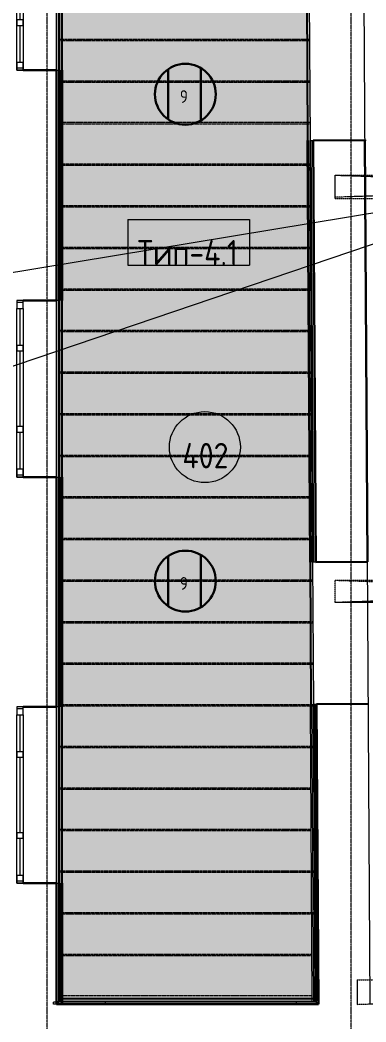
# Model space of a CAD drawing. Header units: millimetres. Extents: x -10051 to 73829, y -4843 to 44223.
# Drawn here: x 45582 to 48994, y 20421 to 30300 of the extents above; entities that cross this region are included whole.
import ezdxf

# ---------------------------------------------------------------- set-up
doc = ezdxf.new("R2010")
doc.units = ezdxf.units.MM
for name, pattern in [('ADSK_Линия сетки', [25, 20, -2.5, 0, -2.5]), ('ADSK_Штрих_ш3 п1_5', [4.5, 3, -1.5]), ('ADSK_Штрихпунктирная 2 точки_ш15 п1_5 п1_5 п1_5', [19.5, 15, -1.5, 0, -1.5, 0, -1.5])]:
    doc.linetypes.add(name, pattern=pattern)
for name, color, linetype, lineweight in [('_ Окна', 7, 'Continuous', 9), ('Аннотация', 7, 'Continuous', 20), ('Каркас', 7, 'Continuous', 18), ('Марки', 7, 'Continuous', 20), ('Марки помещений', 7, 'Continuous', 20), ('Окна', 7, 'Continuous', 9), ('Оси', 7, 'Continuous', 9), ('Потолки штриховка', 7, 'Continuous', 9), ('Стены внутренние', 7, 'Continuous', 18), ('Стены наружные', 7, 'Continuous', 18), ('Стены несущие', 7, 'Continuous', 30), ('Стены отделка', 7, 'Continuous', 30), ('Стены штриховка', 7, 'Continuous', 9)]:
    doc.layers.add(name, color=color, linetype=linetype, lineweight=lineweight)
doc.layers.add('Линии', color=7, linetype='Continuous', lineweight=9, true_color=0x00a600)
doc.styles.add('GOST Common_1', font='GOST_Common.ttf', dxfattribs={"width": 0.9, "height": 250})
doc.styles.add('GOST Common_4', font='GOST_Common.ttf', dxfattribs={"width": 0.9, "height": 200})
doc.styles.add('GOST Common_B', font='', dxfattribs={"width": 0.9, "height": 250})
doc.styles.get('GOST Common_B').set_extended_font_data('GOST Common', bold=True)

# ---------------------------------------------------------------- blocks, each defined once
blk = doc.blocks.new('окно трехпол с фрамугой - 1750-2320_h___нов_-6139341-План потолков 4-го этажа')
at = {"layer": '_ Окна', "lineweight": 18}
for p, q in [((-895, 75), (-895, 135)), ((-895, 135), (-815, 135)), ((-815, 135), (-815, 75)), ((-455, 75), (-455, 135)), ((-455, 135), (-395, 135)), ((-395, 135), (-395, 75)), ((395, 75), (395, 135)), ((395, 135), (455, 135)), ((455, 135), (455, 75)), ((815, 135), (815, 75)), ((895, 135), (815, 135)), ((895, 75), (895, 135)), ((-815, 75), (-895, 75)), ((-395, 75), (-455, 75)), ((455, 75), (395, 75)), ((815, 75), (895, 75))]:
    blk.add_line(p, q, dxfattribs=at)
at = {"layer": '_ Окна'}
for p, q in [((-875, 75), (-875, 135)), ((-815, 105), (-455, 105)), ((-395, 105), (395, 105)), ((455, 105), (815, 105)), ((875, 75), (875, 135))]:
    blk.add_line(p, q, dxfattribs=at)
at = {"layer": 'Окна'}
for p, q in [((-895, 135), (-895, 75)), ((-815, 135), (-895, 135)), ((-815, 135), (-455, 135)), ((-395, 135), (-455, 135)), ((-395, 135), (395, 135)), ((455, 135), (395, 135)), ((455, 135), (815, 135)), ((895, 135), (815, 135)), ((895, 75), (895, 135)), ((-895, 75), (-815, 75)), ((-455, 75), (-815, 75)), ((-455, 75), (-395, 75)), ((395, 75), (-395, 75)), ((395, 75), (455, 75)), ((815, 75), (455, 75)), ((815, 75), (895, 75))]:
    blk.add_line(p, q, dxfattribs=at)
blk = doc.blocks.new('окно трехпол с фрамугой - 1700-2320_h_ _нов_-6139333-План потолков 4-го этажа')
at = {"layer": '_ Окна', "lineweight": 18}
for p, q in [((-870, 75), (-870, 135)), ((-870, 135), (-790, 135)), ((-790, 135), (-790, 75)), ((-430, 75), (-430, 135)), ((-430, 135), (-370, 135)), ((-370, 135), (-370, 75)), ((370, 75), (370, 135)), ((370, 135), (430, 135)), ((430, 135), (430, 75)), ((790, 135), (790, 75)), ((870, 135), (790, 135)), ((870, 75), (870, 135)), ((-790, 75), (-870, 75)), ((-370, 75), (-430, 75)), ((430, 75), (370, 75)), ((790, 75), (870, 75))]:
    blk.add_line(p, q, dxfattribs=at)
at = {"layer": '_ Окна'}
for p, q in [((-850, 75), (-850, 135)), ((-790, 105), (-430, 105)), ((-370, 105), (370, 105)), ((430, 105), (790, 105)), ((850, 75), (850, 135))]:
    blk.add_line(p, q, dxfattribs=at)
at = {"layer": 'Окна'}
for p, q in [((-870, 135), (-870, 75)), ((-790, 135), (-870, 135)), ((-790, 135), (-430, 135)), ((-370, 135), (-430, 135)), ((-370, 135), (370, 135)), ((430, 135), (370, 135)), ((430, 135), (790, 135)), ((870, 135), (790, 135)), ((870, 75), (870, 135)), ((-870, 75), (-790, 75)), ((-430, 75), (-790, 75)), ((-430, 75), (-370, 75)), ((370, 75), (-370, 75)), ((370, 75), (430, 75)), ((790, 75), (430, 75)), ((790, 75), (870, 75))]:
    blk.add_line(p, q, dxfattribs=at)
blk = doc.blocks.new('окно трехпол с фрамугой - 1700-2320_h_ _нов_ ОК-26 Е30-6139325-План потолков 4-го этажа')
at = {"layer": '_ Окна', "lineweight": 18}
for p, q in [((-870, 75), (-870, 135)), ((-870, 135), (-790, 135)), ((-790, 135), (-790, 75)), ((-430, 75), (-430, 135)), ((-430, 135), (-370, 135)), ((-370, 135), (-370, 75)), ((370, 75), (370, 135)), ((370, 135), (430, 135)), ((430, 135), (430, 75)), ((790, 135), (790, 75)), ((870, 135), (790, 135)), ((870, 75), (870, 135)), ((-790, 75), (-870, 75)), ((-370, 75), (-430, 75)), ((430, 75), (370, 75)), ((790, 75), (870, 75))]:
    blk.add_line(p, q, dxfattribs=at)
at = {"layer": '_ Окна'}
for p, q in [((-850, 75), (-850, 135)), ((-790, 105), (-430, 105)), ((-370, 105), (370, 105)), ((430, 105), (790, 105)), ((850, 75), (850, 135))]:
    blk.add_line(p, q, dxfattribs=at)
at = {"layer": 'Окна'}
for p, q in [((-870, 135), (-870, 75)), ((-790, 135), (-870, 135)), ((-790, 135), (-430, 135)), ((-370, 135), (-430, 135)), ((-370, 135), (370, 135)), ((430, 135), (370, 135)), ((430, 135), (790, 135)), ((870, 135), (790, 135)), ((870, 75), (870, 135)), ((-870, 75), (-790, 75)), ((-430, 75), (-790, 75)), ((-430, 75), (-370, 75)), ((370, 75), (-370, 75)), ((370, 75), (430, 75)), ((790, 75), (430, 75)), ((790, 75), (870, 75))]:
    blk.add_line(p, q, dxfattribs=at)
blk = doc.blocks.new('ADSK_Марка_Потолок - ADSK_Марка и Смещение от уровня-155896-План потолков 4-го этажа')
at = {"layer": 'Марки'}
for p, q in [((-6, 4.5), (-6, 0)), ((-6, 4.5), (6, 4.5)), ((6, 4.5), (6, 0)), ((-6, 0), (6, 0))]:
    blk.add_line(p, q, dxfattribs=at)
blk = doc.blocks.new('ADSK_Марка_Помещение_ОдноЗначение - Номер-159740-План потолков 4-го этажа')
at = {"layer": 'Марки помещений'}
blk.add_circle((0, 0), 3.5, dxfattribs=at)

msp = doc.modelspace()

# ---------------------------------------------------------------- hatches: boundary and pattern name
at = {"layer": 'Потолки штриховка', "lineweight": 18}
h = msp.add_hatch(dxfattribs=at)
h.set_pattern_fill('FP_24', color=256, style=0, pattern_type=2)
h.set_pattern_definition([(0, (0, 762), (762, 76.2), [7.62, -373.38, 7.62, -373.38]), (0, (76.2, 91.44), (762, 76.2), [7.62, -220.98, 7.62, -525.78]), (0, (152.4, 106.68), (762, 76.2), [7.62, -68.58, 7.62, -678.18]), (0, (457.2, 60.96), (762, 76.2), [7.62, -220.98, 7.62, -525.78]), (0, (533.4, 45.72), (762, 76.2), [7.62, -68.58, 7.62, -678.18])])
h.paths.add_polyline_path([(48492.986, 20627.573), (48492.819, 20645.573), (48474.878, 20645.573), (48475.058, 20627.573), (48492.879, 20627.573)])
h.paths.add_polyline_path([(48494.998, 20625.573), (48494.879, 20627.573), (48492.986, 20627.573), (48494.986, 20625.584)])
h.paths.add_polyline_path([(45973.854, 20627.573), (45991.854, 20627.991), (45991.854, 20645.573), (45973.854, 20645.573), (45973.854, 20628.009)])
h.paths.add_polyline_path([(46947.544, 20627.573), (48464.986, 20627.573), (48464.878, 20645.573), (46001.854, 20645.573), (46001.854, 20627.573), (46420.189, 20627.573)])
h.paths.add_polyline_path([(48397.821, 36552.623), (48399.749, 36554.61), (48397.814, 36553.805), (48397.821, 36552.743)])
h.paths.add_polyline_path([(48492.819, 20655.573), (48397.821, 36552.623), (48379.82, 36552.623), (48475.492, 20655.573), (48487.491, 20655.573)])
h.paths.add_polyline_path([(48113.101, 20655.573), (48464.818, 20655.573), (48369.927, 36524.807), (46001.854, 36540.526), (46001.854, 20655.573), (46947.544, 20655.573)])
h.paths.add_polyline_path([(45973.854, 20655.573), (45991.854, 20655.573), (45991.854, 36540.592), (45973.854, 36540.712), (45973.854, 20677.753)])
h.paths.add_polyline_path([(48369.927, 36534.808), (48369.807, 36552.809), (46001.854, 36568.526), (46001.854, 36550.526), (48369.819, 36534.809)])
h.paths.add_polyline_path([(45973.854, 36568.712), (45971.854, 36570.593), (45971.854, 36568.725)])
h.paths.add_polyline_path([(45991.854, 36550.592), (45991.854, 36568.593), (45973.854, 36568.593), (45973.854, 36550.712), (45979.552, 36550.674)])

# ---------------------------------------------------------------- linework, layer by layer
at = {"layer": 'Аннотация'}
for p, q in [((50440.09, 28557.53), (44077.443, 26401.909)), ((50036.425, 28557.53), (44229.34, 27595.774))]:
    msp.add_line(p, q, dxfattribs=at)
at = {"layer": 'Каркас', "color": 8, "linetype": 'ADSK_Штрих_ш3 п1_5', "lineweight": 9, "true_color": 0x808080}
for p, q in [((45991.854, 30107.753), (45973.854, 30107.753)), ((45973.854, 30097.753), (45991.854, 30097.753)), ((48408.334, 30107.753), (46001.854, 30107.753)), ((46001.854, 30097.753), (48408.393, 30097.753)), ((48436.334, 30107.753), (48418.334, 30107.753)), ((48418.394, 30097.753), (48436.394, 30097.753)), ((45991.854, 29697.753), (45973.854, 29697.753)), ((45973.854, 29687.753), (45991.854, 29687.753)), ((48410.784, 29697.753), (46001.854, 29697.753)), ((46001.854, 29687.753), (48410.844, 29687.753)), ((48438.784, 29697.753), (48420.784, 29697.753)), ((48420.844, 29687.753), (48438.844, 29687.753)), ((45991.854, 29287.753), (45973.854, 29287.753)), ((45973.854, 29277.753), (45991.854, 29277.753)), ((48413.234, 29287.753), (46001.854, 29287.753)), ((46001.854, 29277.753), (48413.294, 29277.753)), ((48441.234, 29287.753), (48423.234, 29287.753)), ((48423.294, 29277.753), (48441.294, 29277.753)), ((45991.854, 28877.753), (45973.854, 28877.753)), ((45973.854, 28867.753), (45991.854, 28867.753)), ((48415.684, 28877.753), (46001.854, 28877.753)), ((46001.854, 28867.753), (48415.744, 28867.753)), ((48443.797, 28877.753), (48425.684, 28877.753)), ((48425.744, 28867.753), (48443.861, 28867.753)), ((45991.854, 28467.753), (45973.854, 28467.753)), ((45973.854, 28457.753), (45991.854, 28457.753)), ((48418.134, 28467.753), (46001.854, 28467.753)), ((46001.854, 28457.753), (48418.194, 28457.753)), ((48446.135, 28467.753), (48428.134, 28467.753)), ((48428.194, 28457.753), (48446.194, 28457.753)), ((45991.854, 28057.753), (45973.854, 28057.753)), ((48420.584, 28057.753), (46001.854, 28057.753)), ((48448.585, 28057.753), (48430.584, 28057.753)), ((45973.854, 28047.753), (45991.854, 28047.753)), ((46001.854, 28047.753), (48420.644, 28047.753)), ((48430.644, 28047.753), (48448.644, 28047.753)), ((45991.854, 27647.753), (45973.754, 27647.753)), ((45973.763, 27637.753), (45991.854, 27637.753)), ((48423.034, 27647.753), (46001.854, 27647.753)), ((46001.854, 27637.753), (48423.094, 27637.753)), ((48451.035, 27647.753), (48433.034, 27647.753)), ((48433.094, 27637.753), (48451.095, 27637.753)), ((45991.854, 27237.753), (45973.854, 27237.753)), ((45973.854, 27227.753), (45991.854, 27227.753)), ((48425.484, 27237.753), (46001.854, 27237.753)), ((46001.854, 27227.753), (48425.544, 27227.753)), ((48453.485, 27237.753), (48435.485, 27237.753)), ((48435.544, 27227.753), (48453.545, 27227.753)), ((45991.854, 26827.753), (45973.854, 26827.753)), ((45973.854, 26817.753), (45991.854, 26817.753)), ((48427.934, 26827.753), (46001.854, 26827.753)), ((46001.854, 26817.753), (48427.994, 26817.753)), ((48455.935, 26827.753), (48437.935, 26827.753)), ((48437.994, 26817.753), (48455.995, 26817.753)), ((45991.854, 26417.753), (45973.854, 26417.753)), ((45973.854, 26407.753), (45991.854, 26407.753)), ((48430.385, 26417.753), (46001.854, 26417.753)), ((46001.854, 26407.753), (48430.444, 26407.753)), ((48458.385, 26417.753), (48440.385, 26417.753)), ((48440.445, 26407.753), (48458.445, 26407.753)), ((45991.854, 26007.753), (45973.854, 26007.753)), ((45973.854, 25997.753), (45991.854, 25997.753)), ((48432.835, 26007.753), (46001.854, 26007.753)), ((46001.854, 25997.753), (48432.894, 25997.753)), ((48460.835, 26007.753), (48442.835, 26007.753)), ((48442.895, 25997.753), (48460.895, 25997.753)), ((45973.672, 25587.753), (45991.854, 25587.753)), ((45991.854, 25597.753), (45973.681, 25597.753)), ((48435.285, 25597.753), (46001.854, 25597.753)), ((46001.854, 25587.753), (48435.345, 25587.753)), ((48463.285, 25597.753), (48445.285, 25597.753)), ((48445.345, 25587.753), (48463.345, 25587.753)), ((45991.854, 25187.753), (45973.854, 25187.753)), ((45973.854, 25177.753), (45991.854, 25177.753)), ((48437.735, 25187.753), (46001.854, 25187.753)), ((46001.854, 25177.753), (48437.795, 25177.753)), ((48465.735, 25187.753), (48447.735, 25187.753)), ((48447.795, 25177.753), (48465.795, 25177.753)), ((45991.854, 24777.753), (45973.854, 24777.753)), ((45973.854, 24767.753), (45991.854, 24767.753)), ((48440.185, 24777.753), (46001.854, 24777.753)), ((46001.854, 24767.753), (48440.245, 24767.753)), ((48468.185, 24777.753), (48450.185, 24777.753)), ((48450.245, 24767.753), (48468.245, 24767.753)), ((45991.854, 24367.753), (45973.854, 24367.753)), ((45973.854, 24357.753), (45991.854, 24357.753)), ((48442.635, 24367.753), (46001.854, 24367.753)), ((46001.854, 24357.753), (48442.695, 24357.753)), ((48470.636, 24367.753), (48452.635, 24367.753)), ((48452.695, 24357.753), (48470.695, 24357.753)), ((45991.854, 23957.753), (45973.854, 23957.753)), ((45973.854, 23947.753), (45991.854, 23947.753)), ((48445.085, 23957.753), (46001.854, 23957.753)), ((46001.854, 23947.753), (48445.145, 23947.753)), ((48473.086, 23957.753), (48455.085, 23957.753)), ((48455.145, 23947.753), (48473.145, 23947.753)), ((45991.937, 23547.753), (45973.854, 23547.753)), ((45973.854, 23537.753), (45991.893, 23537.753)), ((48447.535, 23547.753), (46001.854, 23547.753)), ((46001.854, 23537.753), (48447.595, 23537.753)), ((48475.536, 23547.753), (48457.511, 23547.753)), ((48457.536, 23537.753), (48475.596, 23537.753)), ((45991.854, 23137.753), (45973.854, 23137.753)), ((45973.854, 23127.753), (45991.854, 23127.753)), ((48449.985, 23137.753), (46001.854, 23137.753)), ((46001.854, 23127.753), (48450.045, 23127.753)), ((48477.986, 23137.753), (48459.986, 23137.753)), ((48460.045, 23127.753), (48478.046, 23127.753)), ((45991.854, 22727.753), (45973.854, 22727.753)), ((48452.435, 22727.753), (46001.854, 22727.753)), ((48480.436, 22727.753), (48462.436, 22727.753)), ((45973.854, 22717.753), (45991.854, 22717.753)), ((46001.854, 22717.753), (48452.495, 22717.753)), ((48462.495, 22717.753), (48480.496, 22717.753)), ((45991.854, 22317.753), (45973.854, 22317.753)), ((45973.854, 22307.753), (45991.854, 22307.753)), ((48454.886, 22317.753), (46001.854, 22317.753)), ((46001.854, 22307.753), (48454.945, 22307.753)), ((48482.886, 22317.753), (48464.886, 22317.753)), ((48464.945, 22307.753), (48482.946, 22307.753)), ((45991.854, 21907.753), (45973.854, 21907.753)), ((45973.854, 21897.753), (45991.854, 21897.753)), ((48457.336, 21907.753), (46001.854, 21907.753)), ((46001.854, 21897.753), (48457.395, 21897.753)), ((48485.336, 21907.753), (48467.336, 21907.753)), ((48467.396, 21897.753), (48485.396, 21897.753)), ((45991.854, 21497.753), (45973.854, 21497.753)), ((45973.854, 21487.753), (45991.854, 21487.753)), ((48459.786, 21497.753), (46001.854, 21497.753)), ((46001.854, 21487.753), (48459.845, 21487.753)), ((48487.786, 21497.753), (48469.786, 21497.753)), ((48469.846, 21487.753), (48487.846, 21487.753)), ((45991.854, 21087.753), (45973.854, 21087.753)), ((45973.854, 21077.753), (45991.854, 21077.753)), ((48462.236, 21087.753), (46001.854, 21087.753)), ((46001.854, 21077.753), (48462.296, 21077.753)), ((48490.236, 21087.753), (48472.236, 21087.753)), ((48472.296, 21077.753), (48490.296, 21077.753)), ((45991.854, 20677.753), (45973.854, 20677.753)), ((48464.857, 20677.753), (46001.854, 20677.753)), ((48492.702, 20677.753), (48474.686, 20677.753))]:
    msp.add_line(p, q, dxfattribs=at)
at = {"layer": 'Линии', "color": 5, "lineweight": 30, "true_color": 0x0000ff}
for p, q in [((47044.092, 29815.943), (47044.092, 29319.563)), ((47364.092, 29308.801), (47364.092, 29826.705)), ((47044.092, 25015.943), (47044.092, 24519.563)), ((47364.092, 24508.801), (47364.092, 25026.705))]:
    msp.add_line(p, q, dxfattribs=at)
at = {"layer": 'Линии', "color": 7, "linetype": 'ADSK_Штрихпунктирная 2 точки_ш15 п1_5 п1_5 п1_5'}
for p, q in [((55138.737, 28771.89), (48689.761, 28551.89)), ((48689.761, 28540.09), (48689.761, 28770.09)), ((48689.761, 28770.09), (55138.737, 28770.09)), ((48691.312, 28770.09), (55138.737, 28551.89)), ((48689.761, 28540.09), (55138.737, 28540.09)), ((48689.761, 24556.511), (48689.761, 24776.511)), ((48689.761, 24776.511), (55138.737, 24556.511)), ((55138.737, 24776.511), (48689.761, 24556.511)), ((48689.761, 24776.511), (55138.737, 24776.511)), ((55138.737, 24556.511), (48689.761, 24556.511)), ((48905.862, 20835.573), (55065.862, 20835.573)), ((48905.862, 20835.573), (48905.862, 20594.691)), ((48905.862, 20594.691), (55061.993, 20812.993))]:
    msp.add_line(p, q, dxfattribs=at)
at = {"layer": 'Линии', "color": 5, "lineweight": 30, "true_color": 0x0000ff}
for centre in [(47212.62, 29567.753), (47212.62, 24767.753)]:
    msp.add_circle(centre, 300, dxfattribs=at)
at = {"layer": 'Оси', "linetype": 'ADSK_Линия сетки'}
for p, q in [((45849.565, -3698.875), (45849.565, 44222.998)), ((48849.565, -3698.875), (48849.565, 44222.998))]:
    msp.add_line(p, q, dxfattribs=at)
at = {"layer": 'Стены внутренние'}
for p, q in [((45941.854, 29803.953), (45941.854, 31593.953)), ((45961.854, 29803.953), (45961.854, 31593.953)), ((45991.854, 31593.953), (45991.854, 29803.953)), ((46001.854, 29803.953), (46001.854, 31593.953)), ((48405.925, 30510.84), (48414.291, 29110.865)), ((48424.291, 29110.925), (48415.925, 30510.9)), ((45941.854, 25793.949), (45941.854, 27533.949)), ((45961.854, 25793.949), (45961.854, 27533.949)), ((45991.854, 27533.949), (45991.854, 25793.949)), ((46001.854, 25793.949), (46001.854, 27533.949)), ((48439.126, 24954.939), (48447.492, 23554.964)), ((48457.492, 23555.024), (48449.126, 24954.999)), ((45941.854, 21788.948), (45941.854, 23528.948)), ((45961.854, 21788.948), (45961.854, 23528.948)), ((45991.854, 23528.948), (45991.854, 21788.948)), ((46001.854, 21788.948), (46001.854, 23528.948))]:
    msp.add_line(p, q, dxfattribs=at)
at = {"layer": 'Стены наружные'}
for p, q in [((45973.854, 29803.953), (45973.854, 31593.953)), ((48433.924, 30511.007), (48442.29, 29111.032)), ((45973.854, 25793.949), (45973.854, 27533.949)), ((48467.126, 24955.106), (48475.492, 23555.131)), ((45973.854, 21788.948), (45973.854, 23528.948))]:
    msp.add_line(p, q, dxfattribs=at)
at = {"layer": 'Стены несущие'}
for p, q in [((45611.854, 29803.953), (45941.854, 29803.953)), ((45941.854, 29803.953), (45941.854, 27533.949)), ((48474.29, 29111.223), (48984.281, 29114.271)), ((48474.29, 29111.223), (48499.125, 24955.298)), ((48499.125, 24955.298), (48474.29, 29111.223)), ((49009.116, 24958.345), (48984.281, 29114.271)), ((45941.854, 27533.949), (45611.854, 27533.949)), ((45611.854, 25793.949), (45941.854, 25793.949)), ((45941.854, 25793.949), (45941.854, 23528.948)), ((49009.116, 24958.345), (48499.125, 24955.298)), ((45941.854, 23528.948), (45611.854, 23528.948)), ((48507.491, 23555.323), (49017.482, 23558.37)), ((48507.491, 23555.323), (48525.178, 20595.573)), ((48525.178, 20595.573), (48507.491, 23555.323)), ((45611.854, 21788.948), (45941.854, 21788.948)), ((45941.854, 21788.948), (45941.854, 20595.573)), ((45941.854, 20595.573), (48525.178, 20595.573))]:
    msp.add_line(p, q, dxfattribs=at)
at = {"layer": 'Стены отделка', "lineweight": 9}
for p, q in [((49035.188, 20595.463), (48975.915, 30514.246)), ((45941.854, 29803.953), (45973.854, 29803.953)), ((45973.854, 29803.953), (45973.854, 27533.949)), ((45991.854, 27533.949), (45991.854, 29803.953)), ((45991.854, 29803.953), (46001.854, 29803.953)), ((46001.854, 29803.953), (46001.854, 27533.949)), ((48414.291, 29110.865), (48424.291, 29110.925)), ((48439.126, 24954.939), (48414.291, 29110.865)), ((48424.291, 29110.925), (48449.126, 24954.999)), ((48442.29, 29111.032), (48474.29, 29111.223)), ((48467.126, 24955.106), (48442.29, 29111.032)), ((48454.296, 29110.104), (48454.29, 29111.104)), ((48984.281, 29114.271), (48996.281, 29114.343)), ((45973.854, 27533.949), (45941.854, 27533.949)), ((46001.854, 27533.949), (45991.854, 27533.949)), ((45941.854, 25793.949), (45973.854, 25793.949)), ((45973.854, 25793.949), (45973.854, 23528.948)), ((45991.854, 23528.948), (45991.854, 25793.949)), ((45991.854, 25793.949), (46001.854, 25793.949)), ((46001.854, 25793.949), (46001.854, 23528.948)), ((48449.126, 24954.999), (48439.126, 24954.939)), ((48499.125, 24955.298), (48467.126, 24955.106)), ((45973.854, 23528.948), (45941.854, 23528.948)), ((46001.854, 23528.948), (45991.854, 23528.948)), ((48447.492, 23554.964), (48457.492, 23555.024)), ((48464.986, 20627.573), (48447.492, 23554.964)), ((48457.492, 23555.024), (48474.986, 20627.573)), ((48475.492, 23555.131), (48507.491, 23555.323)), ((48492.819, 20655.573), (48475.492, 23555.131)), ((45941.854, 21788.948), (45973.854, 21788.948)), ((45973.854, 21788.948), (45973.854, 20627.573)), ((45991.854, 20595.573), (45991.854, 21788.948)), ((45991.854, 21788.948), (46001.854, 21788.948)), ((46001.854, 21788.948), (46001.854, 20595.573)), ((45961.854, 20655.573), (48492.819, 20655.573)), ((48492.879, 20645.573), (45961.854, 20645.573)), ((48492.986, 20627.573), (48492.879, 20645.573)), ((45911.854, 20595.573), (45911.854, 20615.573)), ((48505.178, 20615.573), (45911.854, 20615.573)), ((45941.854, 20595.573), (45911.854, 20595.573)), ((45961.854, 20595.573), (45961.854, 20627.573)), ((45973.854, 20627.573), (48464.986, 20627.573)), ((46420.189, 20615.573), (46420.189, 20595.573)), ((48310.189, 20595.573), (48310.189, 20615.573)), ((48474.986, 20627.573), (48492.986, 20627.573)), ((48505.178, 20595.453), (48504.998, 20625.573)), ((48505.178, 20615.573), (48505.178, 20595.573)), ((48525.178, 20595.573), (48505.178, 20595.453))]:
    msp.add_line(p, q, dxfattribs=at)
at = {"layer": 'Стены штриховка'}
for p, q in [((45961.854, 29803.953), (45961.854, 27533.949)), ((45971.854, 29803.953), (45971.854, 27533.949)), ((48469.126, 24955.118), (48444.29, 29111.044)), ((48479.125, 24955.178), (48454.296, 29110.104)), ((45961.854, 25793.949), (45961.854, 23528.948)), ((45971.854, 25793.949), (45971.854, 23528.948)), ((48494.819, 20655.573), (48477.492, 23555.143)), ((48487.491, 23555.203), (48504.998, 20625.573)), ((45961.854, 21788.948), (45961.854, 20627.573)), ((45971.854, 21788.948), (45971.854, 20627.573)), ((48504.819, 20655.573), (48492.819, 20655.573)), ((48504.879, 20645.573), (48492.879, 20645.573)), ((48494.998, 20625.573), (48494.879, 20645.573)), ((45971.854, 20627.573), (45961.854, 20627.573)), ((45961.854, 20625.573), (48464.998, 20625.573)), ((48465.058, 20615.573), (48464.986, 20627.573)), ((48475.058, 20615.573), (48474.986, 20627.573)), ((48474.998, 20625.573), (48494.998, 20625.573))]:
    msp.add_line(p, q, dxfattribs=at)

# ---------------------------------------------------------------- block references
at = {"layer": 'Марки', "xscale": 99.99999999999993, "yscale": 99.99999999999993, "zscale": 99.99999999999993}
msp.add_blockref('ADSK_Марка_Потолок - ADSK_Марка и Смещение от уровня-155896-План потолков 4-го этажа', (47245.665, 27883.475), dxfattribs=at)
at = {"layer": 'Марки помещений', "xscale": 99.99999999999993, "yscale": 99.99999999999993, "zscale": 99.99999999999993}
msp.add_blockref('ADSK_Марка_Помещение_ОдноЗначение - Номер-159740-План потолков 4-го этажа', (47405.127, 26088.456), dxfattribs=at)
at = {"layer": 'Окна', "rotation": 89.99999999999991}
for name, p in [('окно трехпол с фрамугой - 1750-2320_h___нов_-6139341-План потолков 4-го этажа', (45686.854, 30698.953)), ('окно трехпол с фрамугой - 1700-2320_h_ _нов_-6139333-План потолков 4-го этажа', (45686.854, 26663.949)), ('окно трехпол с фрамугой - 1700-2320_h_ _нов_ ОК-26 Е30-6139325-План потолков 4-го этажа', (45686.854, 22658.948))]:
    msp.add_blockref(name, p, dxfattribs=at)

# ---------------------------------------------------------------- texts
at = {"layer": 'Аннотация', "lineweight": 9, "char_height": 125, "width": 175.5, "attachment_point": 5, "line_spacing_factor": 1.022766, "style": 'GOST Common_4'}
for insert in [(47197.903, 29545.127), (47197.903, 24745.127)]:
    msp.add_mtext('\\pt180,360,540,720,900,1080,1260,1440,1620,1800,1980,2160,2340,2520,2700,2880,3060,3240,3420,3600,3780,3960,4140,4320,4500,4680,4860,5040,5220,5400,5580,5760;9 ', dxfattribs=dict(at, insert=insert))
at = {"layer": 'Марки', "lineweight": 9, "insert": (47235.484, 28005.631), "char_height": 250, "width": 1047.6, "attachment_point": 5, "line_spacing_factor": 1.022766, "style": 'GOST Common_B'}
msp.add_mtext('\\pt1143,2286,3429,4572,5715,6858,8001,9144,10287,11430,12573,13716,14859,16002,17145,18288,19431,20574,21717,22860,24003,25146,26289,27432,28575,29718,30861,32004,33147,34290,35433,36576;Тип-4.1', dxfattribs=at)
at = {"layer": 'Марки помещений', "lineweight": 9, "insert": (47410.52, 26004.874), "char_height": 250, "width": 505.8, "attachment_point": 5, "line_spacing_factor": 1.022766, "style": 'GOST Common_1'}
msp.add_mtext('\\pt450,900,1350,1800,2250,2700,3150,3600,4050,4500,4950,5400,5850,6300,6750,7200,7650,8100,8550,9000,9450,9900,10350,10800,11250,11700,12150,12600,13050,13500,13950,14400;402', dxfattribs=at)

doc.saveas('drawing.dxf')
